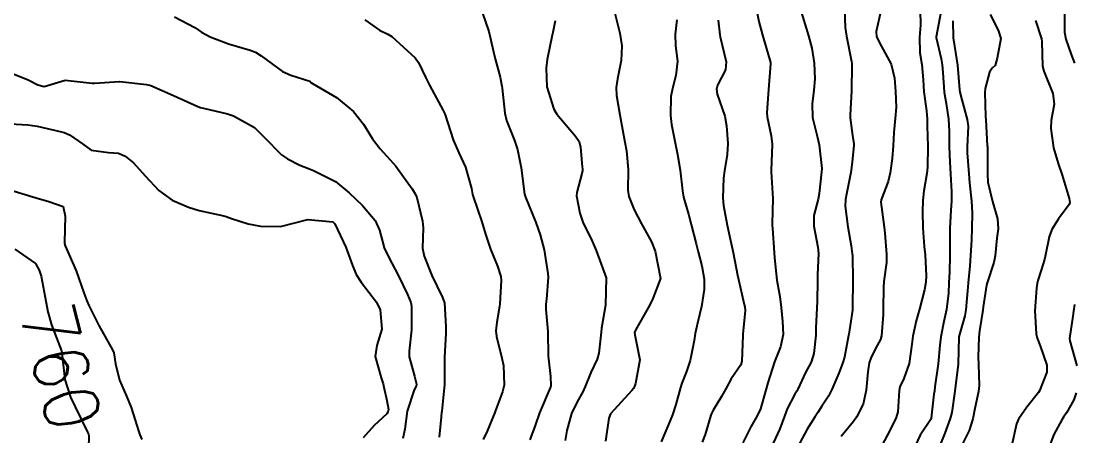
# Model space of a CAD drawing. Header units: metres. Extents: x 318500 to 325275, y 7408834 to 7428799.
# Drawn here: x 323889 to 323966.5, y 7421111 to 7421141.5 of the extents above; entities that cross this region are included whole.
import ezdxf
from ezdxf.enums import TextEntityAlignment as Align

# ---------------------------------------------------------------- set-up
doc = ezdxf.new("R2010")
doc.units = ezdxf.units.M
doc.header["$MEASUREMENT"] = 0
for name, color, linetype in [('Cotas', 45, 'Continuous'), ('Curvas de Nivel 1m', 11, 'Continuous'), ('Curvas de Nivel 5m', 15, 'Continuous'), ('Vias Primárias', 230, 'Continuous')]:
    doc.layers.add(name, color=color, linetype=linetype)
doc.styles.add('Style-STANDARD', font='STANDARD.shx')

msp = doc.modelspace()

# ---------------------------------------------------------------- linework, layer by layer
at = {"layer": 'Curvas de Nivel 1m', "flags": 128}
for points, elevation in [([(323943.086, 7421142.518), (323943.277, 7421141.523), (323943.529, 7421140.511), (323944.082, 7421138.663), (323944.132, 7421138.502), (323944.138, 7421138.4), (323943.982, 7421136.504), (323943.871, 7421134.828), (323943.895, 7421134.504), (323944.169, 7421133.11), (323944.256, 7421132.499), (323944.186, 7421130.545), (323944.181, 7421130.499), (323944.182, 7421130.457), (323944.298, 7421128.497), (323944.256, 7421126.661), (323944.257, 7421126.497), (323944.279, 7421126.306), (323944.398, 7421124.495), (323944.412, 7421124.137), (323944.584, 7421122.492), (323944.814, 7421121.284), (323944.903, 7421120.487), (323945.019, 7421119.46), (323945.071, 7421118.484), (323944.858, 7421117.595), (323944.415, 7421116.493), (323943.934, 7421114.941), (323943.818, 7421114.502), (323943.388, 7421113.028), (323943.153, 7421112.507), (323942.69, 7421111.709), (323942.091, 7421110.518)], 749), ([(323946.3, 7421142.47), (323946.922, 7421140.463), (323947.162, 7421139.555), (323947.344, 7421138.459), (323947.386, 7421137.301), (323947.322, 7421136.459), (323947.205, 7421135.46), (323947.21, 7421134.46), (323947.553, 7421133.072), (323947.705, 7421132.455), (323947.903, 7421130.692), (323947.894, 7421130.452), (323947.713, 7421128.857), (323947.627, 7421128.455), (323947.31, 7421127.245), (323947.311, 7421126.458), (323947.61, 7421124.911), (323947.652, 7421124.454), (323947.593, 7421122.898), (323947.579, 7421122.455), (323947.553, 7421120.916), (323947.534, 7421120.455), (323947.474, 7421118.969), (323947.46, 7421118.455), (323947.326, 7421117.09), (323947.111, 7421116.458), (323946.713, 7421115.692), (323946.141, 7421114.468), (323946.066, 7421114.331), (323945.924, 7421114.1), (323945.363, 7421113.023), (323945.163, 7421112.481), (323944.821, 7421111.551), (323944.323, 7421110.493)], 748), ([(323949.566, 7421142.431), (323949.629, 7421141.081), (323949.725, 7421140.428), (323950.081, 7421138.584), (323950.104, 7421138.422), (323950.11, 7421138.294), (323950.094, 7421136.422), (323949.986, 7421134.63), (323949.989, 7421134.423), (323950.171, 7421133.129), (323950.27, 7421132.527), (323950.273, 7421132.418), (323950.148, 7421131.182), (323950.036, 7421130.422), (323949.729, 7421128.813), (323949.656, 7421128.427), (323949.621, 7421127.943), (323949.817, 7421126.424), (323950.069, 7421125.005), (323950.149, 7421124.419), (323950.155, 7421124.322), (323950.179, 7421122.418), (323950.168, 7421120.574), (323950.165, 7421120.418), (323950.154, 7421120.272), (323949.991, 7421119.159), (323949.891, 7421118.512), (323949.877, 7421118.422), (323949.567, 7421116.815), (323949.461, 7421116.427), (323949.154, 7421115.644), (323948.646, 7421114.439), (323948.401, 7421113.965), (323947.912, 7421113.223), (323947.604, 7421112.754), (323947.411, 7421112.455), (323946.821, 7421111.526), (323946.259, 7421110.466)], 747), ([(323952.26, 7421142.391), (323951.901, 7421140.77), (323951.941, 7421140.395), (323952.26, 7421139.738), (323953.002, 7421138.382), (323953.252, 7421137.358), (323953.328, 7421136.379), (323953.368, 7421135.212), (323953.31, 7421134.379), (323953.213, 7421133.346), (323953.166, 7421132.38), (323953.092, 7421131.445), (323952.94, 7421130.382), (323952.775, 7421129.739), (323952.278, 7421128.388), (323952.258, 7421128.239), (323952.483, 7421126.386), (323952.53, 7421125.939), (323952.663, 7421124.384), (323952.653, 7421123.782), (323952.467, 7421122.386), (323952.438, 7421121.973), (323952.431, 7421120.386), (323952.414, 7421119.976), (323952.295, 7421118.387), (323952.231, 7421118.132), (323951.969, 7421117.672), (323951.534, 7421116.819), (323951.401, 7421116.398), (323951.29, 7421115.746), (323951.164, 7421114.401), (323950.939, 7421113.38), (323950.461, 7421112.412), (323950.226, 7421112.084), (323949.889, 7421111.672), (323949.324, 7421110.983)], 746), ([(323956.684, 7421142.334), (323956.313, 7421140.381), (323956.312, 7421140.339), (323956.688, 7421138.767), (323956.767, 7421138.332), (323956.806, 7421137.767), (323956.913, 7421136.33), (323957.044, 7421135.491), (323957.231, 7421134.324), (323957.274, 7421133.417), (323957.283, 7421132.323), (323957.316, 7421131.159), (323957.367, 7421130.322), (323957.456, 7421128.984), (323957.451, 7421128.32), (323957.402, 7421127.62), (323957.336, 7421126.321), (323957.321, 7421125.071), (323957.322, 7421124.321), (323957.288, 7421123.075), (323957.26, 7421122.322), (323957.222, 7421121.522), (323957.069, 7421120.324), (323956.879, 7421119.444), (323956.657, 7421118.33), (323956.593, 7421117.708), (323956.462, 7421116.332), (323956.228, 7421114.631), (323956.186, 7421114.336), (323956.157, 7421114.106), (323955.951, 7421112.339), (323955.941, 7421112.297), (323955.898, 7421112.219), (323955.143, 7421111.089), (323954.801, 7421110.356)], 744), ([(323900.282, 7421141.858), (323901.766, 7421141.065), (323902.265, 7421140.732), (323902.91, 7421140.4), (323904.253, 7421139.884), (323905.847, 7421139.405), (323906.244, 7421139.264), (323906.655, 7421138.996), (323908.229, 7421137.846), (323908.836, 7421137.581), (323910.222, 7421137.132), (323910.313, 7421137.041), (323910.439, 7421136.947), (323912.205, 7421135.939), (323913.452, 7421134.907), (323914.176, 7421133.954), (323914.849, 7421132.89), (323915.418, 7421132.146), (323916.145, 7421131.334), (323916.369, 7421131.094), (323916.571, 7421130.864), (323917.759, 7421129.201), (323917.995, 7421128.842), (323918.106, 7421128.57), (323918.517, 7421126.836), (323918.571, 7421126.339), (323918.531, 7421124.835), (323918.638, 7421124.247), (323919.204, 7421122.828), (323920.006, 7421121.219), (323920.146, 7421120.818), (323920.243, 7421119.077), (323920.245, 7421118.816), (323920.235, 7421118.557), (323920.142, 7421116.817), (323920.145, 7421116.619), (323920.143, 7421114.817), (323919.944, 7421112.863), (323919.934, 7421112.819), (323919.931, 7421112.788), (323919.894, 7421112.447), (323919.754, 7421110.939)], 756), ([(323922.943, 7421142.13), (323923.407, 7421140.779), (323923.742, 7421139.281), (323923.863, 7421138.774), (323924.226, 7421137.414), (323924.335, 7421136.882), (323924.355, 7421136.768), (323924.381, 7421136.604), (323924.571, 7421134.764), (323924.699, 7421134.245), (323925.293, 7421132.753), (323925.515, 7421132.111), (323925.793, 7421130.745), (323926.039, 7421128.814), (323926.052, 7421128.741), (323926.108, 7421128.585), (323926.851, 7421126.728), (323927.172, 7421125.825), (323927.479, 7421124.719), (323927.756, 7421122.992), (323927.763, 7421122.714), (323927.64, 7421121.081), (323927.6, 7421120.716), (323927.601, 7421120.321), (323927.734, 7421118.714), (323927.77, 7421116.895), (323927.782, 7421116.713), (323927.93, 7421115.405), (323927.959, 7421114.709), (323927.919, 7421114.569), (323927.126, 7421112.722), (323926.805, 7421111.808), (323926.425, 7421110.732)], 754), ([(323928.283, 7421141.576), (323928.102, 7421140.713), (323928.054, 7421140.501), (323927.688, 7421138.718), (323927.611, 7421138.096), (323927.666, 7421136.718), (323928.195, 7421135.066), (323928.414, 7421134.708), (323929.787, 7421133.072), (323930.049, 7421132.691), (323930.156, 7421132.262), (323930.276, 7421130.823), (323930.29, 7421130.688), (323930.289, 7421130.536), (323930.128, 7421129.868), (323929.867, 7421128.939), (323929.852, 7421128.693), (323930.091, 7421127.429), (323930.352, 7421126.686), (323930.922, 7421125.531), (323931.291, 7421124.672), (323932.03, 7421122.66), (323932, 7421120.66), (323931.694, 7421118.952), (323931.664, 7421118.663), (323931.51, 7421117.111), (323931.38, 7421116.666), (323930.916, 7421115.69), (323930.49, 7421114.674), (323930.32, 7421114.272), (323929.908, 7421113.529), (323929.498, 7421112.686), (323929.149, 7421111.423), (323929.028, 7421110.693)], 753), ([(323932.621, 7421142.329), (323933.034, 7421140.649), (323933.182, 7421139.72), (323933.133, 7421138.647), (323932.874, 7421137.298), (323932.776, 7421136.652), (323932.799, 7421136.063), (323933.035, 7421134.647), (323933.24, 7421133.578), (323933.406, 7421132.641), (323933.523, 7421132.008), (323933.668, 7421130.637), (323933.641, 7421129.113), (323933.711, 7421128.636), (323934.096, 7421127.671), (323934.64, 7421126.624), (323935.37, 7421125.314), (323935.649, 7421124.614), (323936.03, 7421122.61), (323935.482, 7421121.141), (323935.229, 7421120.618), (323934.219, 7421118.864), (323934.116, 7421118.628), (323934.139, 7421118.466), (323934.52, 7421116.621), (323934.202, 7421114.895), (323934.095, 7421114.628), (323934.04, 7421114.517), (323933.926, 7421114.375), (323932.367, 7421112.653), (323932.224, 7421112.326), (323932, 7421110.658)], 752), ([(323937.235, 7421141.647), (323937.124, 7421140.597), (323937.134, 7421139.72), (323937.29, 7421138.594), (323937.171, 7421137.538), (323936.914, 7421136.6), (323936.806, 7421136.006), (323936.771, 7421134.601), (323936.849, 7421133.931), (323937.121, 7421132.596), (323937.294, 7421131.736), (323937.479, 7421130.59), (323937.642, 7421129.062), (323937.726, 7421128.586), (323938.091, 7421127.336), (323938.299, 7421126.577), (323938.659, 7421125.164), (323938.811, 7421124.569), (323939.068, 7421123.542), (323939.243, 7421122.562), (323939.255, 7421121.798), (323939.063, 7421120.564), (323938.761, 7421119.338), (323938.589, 7421118.571), (323938.502, 7421118.042), (323938.217, 7421116.576), (323937.942, 7421115.77), (323937.594, 7421114.923), (323937.495, 7421114.584), (323937.164, 7421113.335), (323936.908, 7421112.59), (323936.619, 7421111.862), (323936.084, 7421110.598)], 751), ([(323957.542, 7421141.574), (323957.562, 7421140.321), (323957.658, 7421139.713), (323957.887, 7421138.315), (323958.044, 7421136.492), (323958.069, 7421136.312), (323958.212, 7421135.759), (323958.609, 7421134.306), (323958.663, 7421133.828), (323958.599, 7421132.306), (323958.605, 7421131.864), (323958.723, 7421130.304), (323958.778, 7421129.656), (323958.911, 7421128.302), (323958.957, 7421127.446), (323958.94, 7421126.302), (323958.913, 7421125.466), (323958.857, 7421124.302), (323958.798, 7421123.553), (323958.676, 7421122.304), (323958.621, 7421121.707), (323958.51, 7421120.305), (323958.44, 7421119.869), (323957.98, 7421118.31), (323957.938, 7421116.322), (323957.698, 7421114.313), (323957.467, 7421112.756), (323957.361, 7421112.318), (323956.965, 7421111.243), (323956.583, 7421110.329)], 743), ([(323960.296, 7421142.037), (323960.881, 7421140.882), (323961.073, 7421140.278), (323960.797, 7421138.824), (323960.658, 7421138.284), (323960.437, 7421138.097), (323960.243, 7421137.791), (323959.926, 7421136.591), (323959.904, 7421136.293), (323959.953, 7421134.533), (323959.967, 7421134.292), (323960.081, 7421132.381), (323960.085, 7421132.291), (323960.085, 7421130.346), (323960.085, 7421130.291), (323960.131, 7421129.707), (323960.461, 7421128.285), (323960.83, 7421127.011), (323960.873, 7421126.278), (323960.791, 7421125.568), (323960.652, 7421124.281), (323960.555, 7421123.78), (323960.068, 7421122.289), (323960.028, 7421122.121), (323959.775, 7421120.53), (323959.745, 7421120.293), (323959.513, 7421118.769), (323959.455, 7421118.295), (323959.413, 7421116.841), (323959.425, 7421116.295), (323959.477, 7421114.752), (323959.437, 7421114.295), (323959.165, 7421113.044), (323959.012, 7421112.299), (323958.759, 7421111.43), (323958.188, 7421110.307)], 742), ([(323963.629, 7421141.579), (323964.065, 7421140.233), (323964.087, 7421140.051), (323964.139, 7421138.232), (323964.245, 7421137.867), (323964.904, 7421136.223), (323964.99, 7421135.44), (323964.791, 7421134.224), (323964.754, 7421133.655), (323964.949, 7421132.222), (323965.296, 7421131.075), (323965.597, 7421130.215), (323966.114, 7421128.487), (323966.144, 7421128.209), (323966.109, 7421128.068), (323965.323, 7421126.993), (323964.824, 7421126.223), (323964.623, 7421125.684), (323964.343, 7421124.227), (323964.285, 7421124), (323964.045, 7421123.217), (323963.802, 7421122.465), (323963.745, 7421122.234), (323963.69, 7421121.899), (323963.584, 7421120.236), (323963.677, 7421118.542), (323963.745, 7421118.234), (323963.971, 7421117.657), (323964.45, 7421116.225), (323964.453, 7421115.717), (323963.931, 7421114.352), (323963.855, 7421114.231), (323963.001, 7421113.156), (323962.377, 7421112.253), (323962.235, 7421111.915), (323961.87, 7421110.26)], 741), ([(323888.225, 7421137.742), (323889.505, 7421137.227), (323890.214, 7421136.852), (323890.693, 7421136.733), (323892.22, 7421137.19), (323894.217, 7421136.981), (323894.393, 7421136.983), (323896.219, 7421137.098), (323896.262, 7421137.096), (323898.217, 7421136.879), (323898.523, 7421136.798), (323900.205, 7421136.074), (323902, 7421135.255), (323902.192, 7421135.183), (323902.826, 7421135.05), (323904.186, 7421134.733), (323904.626, 7421134.581), (323906.171, 7421133.716), (323906.904, 7421132.993), (323908.147, 7421131.718), (323908.586, 7421131.415), (323909.498, 7421130.96), (323910.136, 7421130.702), (323910.511, 7421130.567), (323912.122, 7421129.751), (323913.136, 7421128.91), (323914.096, 7421127.981), (323915.044, 7421126.886), (323915.36, 7421126.168), (323915.713, 7421124.875), (323916.049, 7421124.158), (323916.739, 7421122.859), (323917.418, 7421121.439), (323917.667, 7421120.845), (323917.721, 7421120.568), (323917.707, 7421118.844), (323917.535, 7421117.268), (323917.533, 7421116.846), (323917.929, 7421115.431), (323918.09, 7421114.838), (323918.068, 7421114.689), (323917.916, 7421114.43), (323917.386, 7421112.848), (323917.212, 7421111.518), (323917.07, 7421110.852)], 757), ([(323888.171, 7421133.991), (323889.478, 7421133.919), (323890.169, 7421133.828), (323891.95, 7421133.407), (323892.162, 7421133.342), (323892.545, 7421133.184), (323893.509, 7421132.525), (323894.149, 7421132.041), (323895.415, 7421131.88), (323896.147, 7421131.843), (323896.635, 7421131.623), (323897.253, 7421131.123), (323898.126, 7421130.163), (323899.12, 7421129.095), (323900.1, 7421128.38), (323901.3, 7421127.86), (323902.088, 7421127.613), (323903.893, 7421127.223), (323904.082, 7421127.178), (323904.476, 7421127.024), (323905.707, 7421126.636), (323906.076, 7421126.56), (323906.607, 7421126.463), (323908.075, 7421126.438), (323910.08, 7421126.95), (323911.93, 7421126.774), (323912.077, 7421126.629), (323912.873, 7421124.912), (323913.384, 7421123.562), (323913.64, 7421122.904), (323914.022, 7421122.343), (323915.145, 7421120.883), (323915.42, 7421120.304), (323915.52, 7421118.877), (323915.152, 7421117.692), (323915.039, 7421116.884), (323915.486, 7421115.317), (323915.62, 7421114.874), (323915.669, 7421114.625), (323915.908, 7421113.647), (323916.01, 7421112.977), (323916.001, 7421112.868), (323915.978, 7421112.79), (323915.897, 7421112.653), (323914.973, 7421111.794), (323914.165, 7421110.896)], 758), ([(323888.242, 7421129.105), (323890.1, 7421128.555), (323891.029, 7421128.273), (323892.091, 7421127.91), (323892.229, 7421127.188), (323892.169, 7421125.296), (323892.171, 7421125.188), (323892.233, 7421125.012), (323893.048, 7421123.175), (323893.61, 7421121.562), (323893.745, 7421121.164), (323893.815, 7421120.98), (323893.994, 7421120.566), (323894.717, 7421119.153), (323895.724, 7421117.372), (323895.817, 7421117.141), (323895.938, 7421116.34), (323896.216, 7421115.136), (323896.737, 7421113.956), (323897.081, 7421113.122), (323897.648, 7421111.339), (323897.727, 7421111.112), (323897.865, 7421110.763)], 759)]:
    msp.add_lwpolyline(points, dxfattribs=dict(at, elevation=elevation))
at = {"layer": 'Curvas de Nivel 5m', "flags": 128}
for points, elevation in [([(323955.141, 7421142.357), (323955.176, 7421141.25), (323955.081, 7421140.358), (323955.114, 7421139.212), (323955.258, 7421138.355), (323955.362, 7421137.224), (323955.423, 7421136.352), (323955.606, 7421134.942), (323955.647, 7421134.348), (323955.652, 7421133.815), (323955.709, 7421132.347), (323955.688, 7421130.806), (323955.642, 7421130.347), (323955.419, 7421129.052), (323955.33, 7421128.352), (323955.303, 7421127.553), (323955.336, 7421126.351), (323955.444, 7421124.975), (323955.5, 7421124.348), (323955.584, 7421122.799), (323955.56, 7421122.347), (323955.461, 7421121.785), (323955.101, 7421120.354), (323954.854, 7421119.5), (323954.604, 7421118.361), (323954.54, 7421117.793), (323954.326, 7421116.364), (323953.939, 7421115.267), (323953.652, 7421114.654), (323953.595, 7421114.373), (323953.487, 7421112.794), (323953.378, 7421112.375), (323952.878, 7421111.388), (323952.347, 7421110.385)], 745), ([(323914.281, 7421141.646), (323915.354, 7421140.884), (323915.975, 7421140.584), (323916.263, 7421140.406), (323917.977, 7421138.853), (323918.236, 7421138.491), (323918.765, 7421137.381), (323919.05, 7421136.838), (323920.046, 7421134.968), (323920.122, 7421134.821), (323920.187, 7421134.642), (323920.791, 7421132.811), (323921.202, 7421131.855), (323921.689, 7421130.797), (323922.117, 7421129.24), (323922.203, 7421128.789), (323922.24, 7421128.656), (323922.894, 7421126.778), (323923.16, 7421125.863), (323923.531, 7421124.768), (323924.041, 7421123.522), (323924.295, 7421122.757), (323924.32, 7421122.463), (323924.219, 7421120.758), (323924.196, 7421120.56), (323923.986, 7421119.391), (323923.929, 7421118.761), (323923.974, 7421118.342), (323924.368, 7421116.756), (323924.487, 7421116.209), (323924.529, 7421114.754), (323924.406, 7421114.264), (323923.901, 7421112.89), (323923.855, 7421112.761), (323923.271, 7421111.377), (323922.991, 7421110.773)], 755), ([(323940.286, 7421141.621), (323940.406, 7421140.549), (323940.436, 7421140.38), (323940.859, 7421138.544), (323940.823, 7421137.955), (323940.223, 7421136.826), (323940.144, 7421136.551), (323940.214, 7421136.164), (323940.766, 7421134.544), (323940.882, 7421133.84), (323940.989, 7421132.542), (323940.95, 7421131.744), (323940.741, 7421130.544), (323940.676, 7421130), (323940.616, 7421128.545), (323940.664, 7421127.982), (323940.949, 7421126.541), (323941.192, 7421125.415), (323941.379, 7421124.537), (323941.707, 7421122.861), (323941.776, 7421122.533), (323942.019, 7421121.452), (323942.196, 7421120.711), (323942.241, 7421120.527), (323942.267, 7421120.266), (323942.104, 7421118.528), (323942.097, 7421118.41), (323942.025, 7421116.529), (323941.947, 7421116.259), (323941.246, 7421115.228), (323940.861, 7421114.541), (323940.53, 7421113.932), (323939.906, 7421112.92), (323939.779, 7421112.675), (323939.733, 7421112.553), (323939.312, 7421111.125), (323939.096, 7421110.562)], 750), ([(323965.756, 7421142.215), (323965.769, 7421140.724), (323965.872, 7421140.214), (323966.259, 7421139.078), (323966.497, 7421138.451)], 740), ([(323888.518, 7421124.771), (323890.037, 7421123.704), (323890.323, 7421123.216), (323890.456, 7421122.781), (323890.752, 7421121.209), (323890.943, 7421120.159), (323891.23, 7421119.201), (323891.951, 7421117.281), (323891.98, 7421117.19), (323891.984, 7421117.155), (323892.196, 7421115.186), (323892.618, 7421113.89), (323892.956, 7421113.174), (323893.872, 7421111.318), (323893.942, 7421111.159), (323893.965, 7421111.063), (323893.915, 7421109.159)], 760), ([(323966.507, 7421120.694), (323966.433, 7421120.204), (323966.374, 7421119.835), (323966.135, 7421118.208), (323966.162, 7421118.023), (323966.667, 7421116.199)], 740), ([(323966.614, 7421114.2), (323966.437, 7421113.687), (323965.908, 7421112.735), (323965.697, 7421112.418), (323965.569, 7421112.213), (323964.974, 7421111.129), (323964.64, 7421110.222)], 740)]:
    msp.add_lwpolyline(points, dxfattribs=dict(at, elevation=elevation))
at = {"layer": 'Vias Primárias'}
for points in [[(323715.644, 7420145.548, 0), (323709.04, 7420132.939)], [(323831.088, 7420001.787, 0), (323833.844, 7420008.443, 0.220888)]]:
    msp.add_lwpolyline(points, format="xyb", dxfattribs=at)

# ---------------------------------------------------------------- texts
at = {"layer": 'Cotas', "style": 'Style-STANDARD'}
msp.add_text('760', height=4, rotation=284.29599, dxfattribs=at).set_placement((323891.916, 7421116.121, 760), align=Align.MIDDLE_CENTER)

doc.saveas('drawing.dxf')
